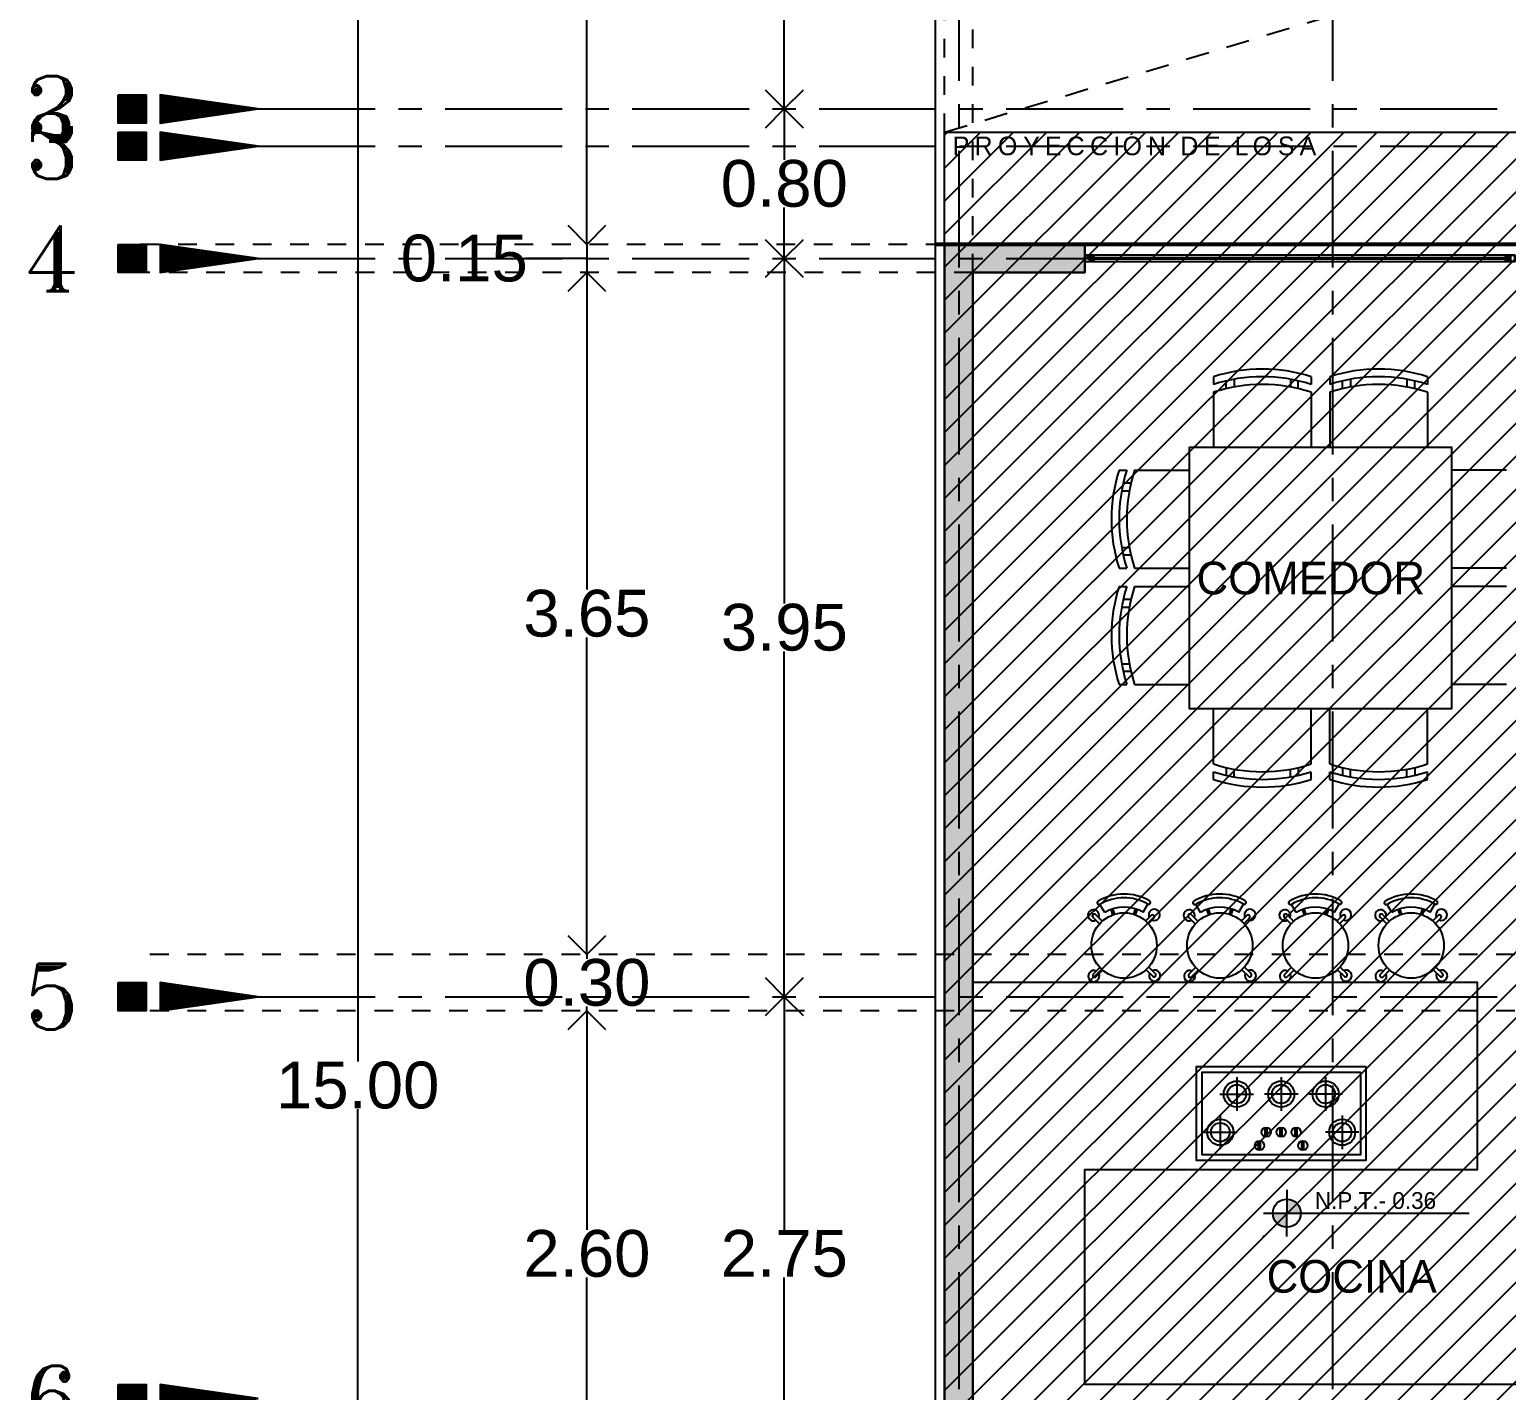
# Model space of a CAD drawing. Header units: metres. Extents: x -58 to 722, y -1100 to 345.
# Drawn here: x 49.67 to 57.57, y -488.32 to -481.04 of the extents above; entities that cross this region are included whole.
import ezdxf
from ezdxf.enums import TextEntityAlignment as Align

# ---------------------------------------------------------------- set-up
doc = ezdxf.new("R2010")
doc.units = ezdxf.units.M
doc.header["$MEASUREMENT"] = 0
for name, pattern in [('ACAD_ISO07W100', [3, 0, -3]), ('CENTER2', [1.125, 0.75, -0.125, 0.125, -0.125]), ('CENTERX2', [4, 2.5, -0.5, 0.5, -0.5]), ('HIDDEN2', [0.1875, 0.125, -0.0625])]:
    doc.linetypes.add(name, pattern=pattern)
doc.layers.get('0').update_dxf_attribs({"color": 255})
doc.layers.get('DEFPOINTS').update_dxf_attribs({"color": 250})
for name, color, linetype in [('A-CANCELERÍA', 4, 'Continuous'), ('A-INDICADORES', 149, 'Continuous'), ('A-MOBILIARIO SANITARIO', 124, 'Continuous'), ('A-TEXTOS', 131, 'Continuous'), ('FSR_ARQ_001TERRENO', 8, 'Continuous'), ('FSR_ARQ_003RELLENODEMUROS', 251, 'Continuous'), ('FSR_ARQ_007PROYECCIONES', 200, 'HIDDEN2'), ('FSR_ARQ_008MOBILIARIO', 115, 'Continuous'), ('FSR_ARQ_009ESCALERA', 40, 'Continuous'), ('FSR_ARQ_011MOBILIARIOSANI', 124, 'Continuous'), ('FSR_ARQ_014TEXTOS', 142, 'Continuous'), ('FSR_ARQ_015COTAS', 125, 'Continuous'), ('FSR_ARQ_016EJES', 135, 'CENTER2'), ('FSR_ARQ_017EJESTEXT', 135, 'Continuous'), ('FSR_ARQ_022AREAS', 110, 'Continuous'), ('FSR_ARQ_025RESTRI', 140, 'Continuous'), ('MOBILIARIO', 125, 'Continuous')]:
    doc.layers.add(name, color=color, linetype=linetype)
doc.layers.add('FSR_ARQ_002MURO', color=150, linetype='Continuous', lineweight=30)
doc.layers.add('FSR_ARQ_013VENTANAS', color=4, linetype='Continuous', lineweight=5)
doc.styles.add('ESPACIOS', font='GOTHIC.TTF')
doc.styles.add('ROMANT', font='romant.shx')
doc.styles.add('style1', font='arial.ttf')
doc.linetypes.add('ZIGZAG', pattern='A,0.00254,-5.08,[131,ltypeshp.shx,S=5.08,R=0,X=-5.08,Y=0],-10.16,[131,ltypeshp.shx,S=5.08,R=180,X=5.08,Y=0],-5.08', length=20.32254)
doc.dimstyles.new('PP_PACO', dxfattribs={"dimtxt": 0.18, "dimasz": 0.075, "dimexe": 0.075, "dimexo": 0, "dimgap": 0, "dimtad": 0, "dimtih": 1, "dimtoh": 1, "dimzin": 1, "dimdsep": 46, "dimtxsty": 'style1', "dimcen": 0.15, "dimse1": 1, "dimse2": 1, "dimclrd": 256, "dimclre": 256, "dimadec": 0, "dimazin": 0, "dimtfac": 1, "dimtmove": 0, "dimatfit": 3, "dimfxl": 0.075, "dimarcsym": 0})

# ---------------------------------------------------------------- blocks, each defined once
blk = doc.blocks.new('parrilla')
at = {"layer": 'A-MOBILIARIO SANITARIO', "color": 252, "linetype": 'Continuous'}
for p, q in [((-0.3500000000000227, 0.4159288155406102), (-0.3500000000000227, 0.2359288155406034)), ((-0.2599999999999909, 0.3259288155406352), (-0.4399999999999977, 0.3259288155406352)), ((-0.1461605740100822, 0.3275166976107471), (-0.1461605740100822, 0.1475166976107971)), ((-0.05616057401007879, 0.2375166976107721), (-0.2361605740100856, 0.2375166976107721)), ((-0.1461605740100822, -0.08999999999997499), (-0.1461605740100822, 0.08999999999997499)), ((-0.05616057401007879, 0), (-0.2361605740100856, 0)), ((-0.1461605740100822, -0.3275166976107471), (-0.1461605740100822, -0.1475166976107403)), ((-0.3500000000000227, -0.4159288155406102), (-0.3500000000000227, -0.2359288155406034)), ((-0.05616057401007879, -0.2375166976107721), (-0.2361605740100856, -0.2375166976107721)), ((-0.2599999999999909, -0.3259288155406352), (-0.4399999999999977, -0.3259288155406352))]:
    blk.add_line(p, q, dxfattribs=at)
at = {"layer": 'A-MOBILIARIO SANITARIO', "linetype": 'Continuous', "ltscale": 0.03}
for p, q in [((-0.4459794784400515, 0.1209159390453465), (-0.3969896835843656, 0.1209159390453465)), ((-0.4459794784400515, 0.1109159390453556), (-0.3969896835843656, 0.1109159390453556)), ((-0.3744948974278373, 0.08499999999997954), (-0.3255051025721798, 0.08499999999997954)), ((-0.3744948974278373, 0.07499999999998863), (-0.3255051025721798, 0.07499999999998863)), ((-0.3744948974278373, 0.004999999999995453), (-0.3255051025721798, 0.004999999999995453)), ((-0.3744948974278373, -0.004999999999995453), (-0.3255051025721798, -0.004999999999995453)), ((-0.3744948974278373, -0.07499999999998863), (-0.3255051025721798, -0.07499999999998863)), ((-0.4459794784400515, -0.1109159390453556), (-0.3969896835843656, -0.1109159390453556)), ((-0.4459794784400515, -0.1209159390453465), (-0.3969896835843656, -0.1209159390453465)), ((-0.3744948974278373, -0.08499999999997954), (-0.3255051025721798, -0.08499999999997954))]:
    blk.add_line(p, q, dxfattribs=at)
for points in [[(0, -0.4549999999999841), (0, 0.4549999999999841), (-0.5, 0.4549999999999841), (-0.5, -0.4549999999999841)], [(-0.03000000000000114, -0.4250000000000114), (-0.03000000000000114, 0.4250000000000114), (-0.4699999999999989, 0.4250000000000114), (-0.4699999999999989, -0.4250000000000114)]]:
    blk.add_lwpolyline(points, close=True, dxfattribs=at)
for centre, radius in [((-0.3500000000000227, 0.3259288155406352), 0.07), ((-0.1461605740100822, 0.2375166976107721), 0.07), ((-0.4214845810122085, 0.115915939045351), 0.025), ((-0.3500000000000227, 0.07999999999998408), 0.025), ((-0.3500000000000227, 0), 0.025), ((-0.1461605740100822, 0), 0.07), ((-0.3500000000000227, -0.07999999999998408), 0.025), ((-0.4214845810122085, -0.115915939045351), 0.025), ((-0.1461605740100822, -0.2375166976107721), 0.07), ((-0.3500000000000227, -0.3259288155406352), 0.07)]:
    blk.add_circle(centre, radius, dxfattribs=at)
at = {"layer": 'A-MOBILIARIO SANITARIO', "linetype": 'ZIGZAG', "ltscale": 0.001}
for centre in [(-0.3500000000000227, 0.3259288155406352), (-0.1461605740100822, 0.2375166976107721), (-0.1461605740100822, 0), (-0.1461605740100822, -0.2375166976107721), (-0.3500000000000227, -0.3259288155406352)]:
    blk.add_circle(centre, 0.05, dxfattribs=at)
blk = doc.blocks.new('*U41')
at = {"layer": 'A-CANCELERÍA'}
for points in [[(-1.013167327812425e-11, -0.01750000015474436), (0.04999999980488693, -0.0175000001665678), (0.04999999978600423, -0.008000115289211254), (0.02199994735519264, -0.007999890032271043), (0.02200048826324746, 0.007999931835910504), (0.05000000019363596, 0.007999931832613586), (0.04999999982321841, 0.01749999999796832), (8.42718256288677e-12, 0.0175000000102465)], [(4.320210855723872e-12, 0.01750000000424904), (2.299999999987667, 0.01750000008119888), (2.300000000000514, -0.01749999974835613), (-8.469669410260394e-12, -0.01750000016619594)], [(2.274999782179252, 0.005000069202483573), (0.0250002176272423, 0.004999930876370511), (0.02500021762366105, -0.005000002699437119), (2.274999782175501, -0.004999997221708795)], [(2.300000000000514, -0.01749999990864036), (2.250000000000286, -0.01749999992046379), (2.249999999990997, -0.0080001098899907), (2.278000052421808, -0.007999884633050488), (2.277999512308428, 0.008000068253950263), (2.250000000378039, 0.008000068250653344), (2.249999999983531, 0.01750000007520142), (2.299999999983532, 0.0175000000874796)]]:
    blk.add_lwpolyline(points, close=True, dxfattribs=at)
blk = doc.blocks.new('SILLA-BAR')
at = {"layer": 'MOBILIARIO', "color": 0, "linetype": 'ByBlock'}
for p, q in [((-0.1518707454405899, 0.1660128810644466), (-0.11647042319413, 0.1306125588179583)), ((-0.1518707454406467, 0.1660128810644181), (-0.11647042319413, 0.1306125588179583)), ((-0.1024999999999636, 0.1775352077758185), (-0.127499999999884, 0.2208364779651077)), ((-0.1024999999999636, 0.177535207775847), (-0.1274999999999693, 0.2208364779651362)), ((-0.0705042597904253, 0.1924945436926322), (-0.06018656323567484, 0.1643246104692793)), ((-0.0705042597904253, 0.1924945436925753), (-0.06018656323567484, 0.1643246104692224)), ((-0.06111428204934555, 0.1959337758774637), (-0.05079658549465194, 0.1677638426541392)), ((-0.06111428204934555, 0.1959337758774353), (-0.05079658549465194, 0.1677638426541392)), ((0.06111428204957292, 0.1959337758774353), (0.05079658549476562, 0.1677638426541392)), ((0.06111428204948766, 0.1959337758774637), (0.05079658549479404, 0.1677638426541677)), ((0.07050425979065267, 0.1924945436925753), (0.06018656323590221, 0.1643246104692793)), ((0.07050425979059582, 0.1924945436925185), (0.06018656323590221, 0.1643246104692224)), ((0.1025000000000773, 0.177535207775847), (0.1275000000000546, 0.2208364779650509)), ((0.1025000000000773, 0.1775352077757901), (0.1275000000000546, 0.2208364779650509)), ((0.1451100261945157, 0.1592521618182303), (0.1164704231943006, 0.1306125588179583)), ((0.1451100261944589, 0.1592521618181735), (0.1164704231943006, 0.1306125588179583)), ((-0.1660128810642902, 0.1518707454407746), (-0.1306125588178588, 0.1164704231942295)), ((-0.1660128810643187, 0.1518707454406325), (-0.1306125588178588, 0.1164704231941727)), ((0.1592521618182445, 0.1451100261945015), (0.1306125588180294, 0.1164704231942295)), ((0.1592521618181877, 0.1451100261945015), (0.1306125588179725, 0.1164704231942295)), ((-0.130612558817802, -0.1164704231941442), (-0.1660128810642618, -0.1518707454406041)), ((-0.130612558817802, -0.1164704231941442), (-0.1660128810642618, -0.1518707454406041)), ((-0.1164704231940732, -0.130612558817873), (-0.151870745440533, -0.1660128810643329)), ((-0.11647042319413, -0.130612558817873), (-0.151870745440533, -0.1660128810643329)), ((0.1164704231943006, -0.1306125588178162), (0.1518707454407604, -0.1660128810643329)), ((0.1164704231942437, -0.130612558817873), (0.1518707454407036, -0.1660128810643897)), ((0.1306125588179725, -0.1164704231941442), (0.166012881064546, -0.1518707454406041)), ((0.1306125588179725, -0.1164704231941442), (0.1660128810644323, -0.1518707454406609))]:
    blk.add_line(p, q, dxfattribs=at)
for centre in [(0, 0), (0, 4.263256414560601e-14)]:
    blk.add_circle(centre, 0.175, dxfattribs=at)
for centre, radius, start, end in [((-0.1324999999999648, 0.2294967320029002), 0.01000000000000379, 120.000000000001, 300.0000000000032), ((-0.1324999999999932, 0.229496732002886), 0.01000000000000379, 120.000000000001, 300.0000000000032), ((0, 0), 0.275, 59.99999999999987, 120), ((0, 4.263256414560601e-14), 0.275, 59.99999999999987, 120), ((0, 0), 0.255, 59.99999999999987, 120), ((0, 4.263256414560601e-14), 0.255, 59.99999999999987, 120), ((0.13250000000005, 0.229496732002886), 0.01000000000000379, 239.9999999999969, 59.99999999999899), ((0.13250000000005, 0.229496732002886), 0.01000000000000379, 239.9999999999968, 59.99999999999899), ((-0.1589418132524543, 0.1589418132526248), 0.009999999999998474, 45, 225.0000000000001), ((-0.1589418132525111, 0.1589418132525537), 0.009999999999998474, 45, 225), ((0, 0), 0.205, 59.99999999999987, 120), ((0, 4.263256414560601e-14), 0.205, 59.99999999999987, 120), ((0.1521810940063233, 0.1521810940063659), 0.009999999999988424, 315.0000000000577, 135.0000000000576), ((0.152181094006238, 0.1521810940063517), 0.009999999999988424, 315.0000000000577, 135.0000000000576), ((-0.1589418132524543, -0.1589418132524543), 0.009999999999998474, 135, 315), ((-0.1589418132525111, -0.1589418132525253), 0.009999999999998474, 135, 315), ((0.158941813252568, -0.1589418132524543), 0.0100000000000035, 225.0000000000001, 45), ((0.1589418132525111, -0.1589418132525537), 0.0100000000000035, 225, 45)]:
    blk.add_arc(centre, radius, start, end, dxfattribs=at)
at = {"layer": 'MOBILIARIO'}
for centre, start, end in [((-0.1626345596728811, 0.1626345596729237), 334.4712206344063, 295.5287793654722), ((0.1626345596729095, 0.1626345596728811), 244.4712206343574, 205.5287793654722), ((-0.1626345596728811, -0.1626345596729806), 64.47122063452774, 25.52877936549679), ((0.1626345596729095, -0.1626345596728811), 154.4712206345277, 115.5287793655329)]:
    blk.add_arc(centre, 0.03000000000000701, start, end, dxfattribs=at)
blk = doc.blocks.new('Di-p0102')
at = {"const_width": 0.2}
blk.add_lwpolyline([(-0.8000000000000007, 0), (-1, 0)], dxfattribs=at)
for points in [[(-1, 0.09999999999999964), (-0.8000000000000007, 0.09999999999999964), (-0.8000000000000007, -0.0999999999999997), (-1, -0.0999999999999997)], [(0, 0), (-0.7000000000000011, 0.09999999999999964), (-0.7000000000000011, -0.0999999999999997)]]:
    blk.add_lwpolyline(points, close=True)
blk.add_lwpolyline([(0, 0, 0, 0.2, 0), (-0.7000000000000011, 0, 0.2, 0.2, 0)], format="xyseb")
at = {"style": 'ROMANT'}
blk.add_attdef('A', text='', height=0.6, dxfattribs=at).set_placement((-1.3, 0), align=Align.MIDDLE_RIGHT)
blk = doc.blocks.new('_Open90')
at = {"color": 0, "linetype": 'ByBlock', "lineweight": -2}
for p, q in [((-0.5, 0.5), (0, 0)), ((0, 0), (-1, 0)), ((0, 0), (-0.5, -0.5))]:
    blk.add_line(p, q, dxfattribs=at)
blk = doc.blocks.new('*D385')
at = {"layer": 'DEFPOINTS', "color": 0, "ltscale": 0.01, "transparency": 16777216}
for p in [(53.92673471146023, -481.4623484220971), (53.70432803232399, -482.2615484220989), (53.92673471146023, -482.2615484220989)]:
    blk.add_point(p, dxfattribs=at)
at = {"layer": 'FSR_ARQ_015COTAS', "lineweight": -2, "ltscale": 0.01, "transparency": 16777216}
for p, q in [((53.70432803232399, -481.6623484220971), (53.70432803232399, -481.7343051751677)), ((53.70432803232399, -482.061548422099), (53.70432803232399, -481.9895916690285))]:
    blk.add_line(p, q, dxfattribs=at)
at = {"layer": 'FSR_ARQ_015COTAS', "lineweight": -2, "ltscale": 0.01, "transparency": 16777216, "xscale": 0.2, "yscale": 0.2, "zscale": 0.2}
for p, rotation in [((53.70432803232399, -481.4623484220971), 90), ((53.70432803232399, -482.2615484220989), 270)]:
    blk.add_blockref('_Open90', p, dxfattribs=dict(at, rotation=rotation))
at = {"layer": 'FSR_ARQ_015COTAS', "color": 0, "ltscale": 0.01, "transparency": 16777216, "insert": (53.70432803232384, -481.861948422098), "char_height": 0.25, "attachment_point": 5, "style": 'style1'}
blk.add_mtext('0.80', dxfattribs=at)
blk = doc.blocks.new('*D386')
at = {"layer": 'DEFPOINTS', "color": 0, "ltscale": 0.005, "transparency": 16777216}
for p in [(53.92673471146023, -482.2615484220989), (53.70432803232404, -486.2115484220988), (53.86057289462465, -486.2115484220988)]:
    blk.add_point(p, dxfattribs=at)
at = {"layer": 'FSR_ARQ_015COTAS', "lineweight": -2, "ltscale": 0.005, "transparency": 16777216}
for p, q in [((53.70432803232404, -482.4615484220989), (53.70432803232404, -484.1088199091384)), ((53.70432803232404, -486.0115484220988), (53.70432803232404, -484.3642769350593))]:
    blk.add_line(p, q, dxfattribs=at)
at = {"layer": 'FSR_ARQ_015COTAS', "lineweight": -2, "ltscale": 0.005, "transparency": 16777216, "xscale": 0.2, "yscale": 0.2, "zscale": 0.2}
for p, rotation in [((53.70432803232404, -482.2615484220989), 90), ((53.70432803232404, -486.2115484220988), 270)]:
    blk.add_blockref('_Open90', p, dxfattribs=dict(at, rotation=rotation))
at = {"layer": 'FSR_ARQ_015COTAS', "color": 0, "ltscale": 0.005, "transparency": 16777216, "insert": (53.70432803232389, -484.2365484220987), "char_height": 0.25, "attachment_point": 5, "style": 'style1'}
blk.add_mtext('3.95', dxfattribs=at)
blk = doc.blocks.new('*D387')
at = {"layer": 'DEFPOINTS', "color": 0, "ltscale": 0.005, "transparency": 16777216}
for p in [(53.86057289462465, -486.2115484220988), (53.7043280323241, -488.9615484220913), (53.80534555841101, -488.9615484220913)]:
    blk.add_point(p, dxfattribs=at)
at = {"layer": 'FSR_ARQ_015COTAS', "lineweight": -2, "ltscale": 0.005, "transparency": 16777216}
for p, q in [((53.7043280323241, -486.4115484220988), (53.7043280323241, -487.4589051751647)), ((53.7043280323241, -488.7615484220913), (53.7043280323241, -487.7141916690255))]:
    blk.add_line(p, q, dxfattribs=at)
at = {"layer": 'FSR_ARQ_015COTAS', "lineweight": -2, "ltscale": 0.005, "transparency": 16777216, "xscale": 0.2, "yscale": 0.2, "zscale": 0.2}
for p, rotation in [((53.7043280323241, -486.2115484220988), 90), ((53.7043280323241, -488.9615484220913), 270)]:
    blk.add_blockref('_Open90', p, dxfattribs=dict(at, rotation=rotation))
at = {"layer": 'FSR_ARQ_015COTAS', "color": 0, "ltscale": 0.005, "transparency": 16777216, "insert": (53.70432803232395, -487.5865484220949), "char_height": 0.25, "attachment_point": 5, "style": 'style1'}
blk.add_mtext('2.75', dxfattribs=at)
blk = doc.blocks.new('*D450')
at = {"layer": 'DEFPOINTS', "color": 0, "ltscale": 0.005, "transparency": 16777216}
for p in [(53.70432803232404, -479.3110490120491), (53.89745788586576, -479.3110490120491), (53.92673471146023, -481.4623484220971)]:
    blk.add_point(p, dxfattribs=at)
at = {"layer": 'FSR_ARQ_015COTAS', "lineweight": -2, "ltscale": 0.005, "transparency": 16777216}
for p, q in [((53.70432803232404, -479.5110490120491), (53.70432803232404, -480.2590554701428)), ((53.70432803232404, -481.2623484220971), (53.70432803232404, -480.5143419640036))]:
    blk.add_line(p, q, dxfattribs=at)
at = {"layer": 'FSR_ARQ_015COTAS', "lineweight": -2, "ltscale": 0.005, "transparency": 16777216, "xscale": 0.2, "yscale": 0.2, "zscale": 0.2}
for p, rotation in [((53.70432803232404, -479.3110490120491), 90), ((53.70432803232404, -481.4623484220971), 270)]:
    blk.add_blockref('_Open90', p, dxfattribs=dict(at, rotation=rotation))
at = {"layer": 'FSR_ARQ_015COTAS', "color": 0, "ltscale": 0.005, "transparency": 16777216, "insert": (53.70432803232389, -480.386698717073), "char_height": 0.25, "attachment_point": 5, "style": 'style1'}
blk.add_mtext('2.15', dxfattribs=at)
blk = doc.blocks.new('*D451')
at = {"layer": 'DEFPOINTS', "color": 0, "ltscale": 0.005, "transparency": 16777216}
for p in [(52.92127474012719, -479.3110490120491), (52.64849392668722, -482.1865484220989), (52.92127474012719, -482.1865484220989)]:
    blk.add_point(p, dxfattribs=at)
at = {"layer": 'FSR_ARQ_015COTAS', "lineweight": -2, "ltscale": 0.005, "transparency": 16777216}
for p, q in [((52.64849392668722, -479.5110490120491), (52.64849392668722, -480.6211554701436)), ((52.64849392668722, -481.9865484220989), (52.64849392668722, -480.8764419640044))]:
    blk.add_line(p, q, dxfattribs=at)
at = {"layer": 'FSR_ARQ_015COTAS', "lineweight": -2, "ltscale": 0.005, "transparency": 16777216, "xscale": 0.2, "yscale": 0.2, "zscale": 0.2}
for p, rotation in [((52.64849392668722, -479.3110490120491), 90), ((52.64849392668722, -482.1865484220989), 270)]:
    blk.add_blockref('_Open90', p, dxfattribs=dict(at, rotation=rotation))
at = {"layer": 'FSR_ARQ_015COTAS', "color": 0, "ltscale": 0.005, "transparency": 16777216, "insert": (52.64849392668707, -480.7487987170739), "char_height": 0.25, "attachment_point": 5, "style": 'style1'}
blk.add_mtext('2.88', dxfattribs=at)
blk = doc.blocks.new('*D452')
at = {"layer": 'DEFPOINTS', "color": 0, "ltscale": 0.005, "transparency": 16777216}
for p in [(52.92127474012719, -482.1865484220989), (52.64849392668728, -482.336548422099), (52.73622589463699, -482.336548422099)]:
    blk.add_point(p, dxfattribs=at)
at = {"layer": 'FSR_ARQ_015COTAS', "lineweight": -2, "ltscale": 0.005, "transparency": 16777216}
for p, q in [((52.64849392668728, -481.9865484220989), (52.64849392668728, -481.7865484220989)), ((52.64849392668728, -482.1865484220989), (52.64849392668728, -482.336548422099)), ((52.64849392668728, -482.1865484220989), (52.64849392668728, -482.336548422099)), ((52.64849392668728, -482.2615484220989), (52.31820743282643, -482.2615484220989)), ((52.64849392668728, -482.536548422099), (52.64849392668728, -482.736548422099))]:
    blk.add_line(p, q, dxfattribs=at)
at = {"layer": 'FSR_ARQ_015COTAS', "lineweight": -2, "ltscale": 0.005, "transparency": 16777216, "xscale": 0.2, "yscale": 0.2, "zscale": 0.2}
for p, rotation in [((52.64849392668728, -482.1865484220989), 270), ((52.64849392668728, -482.336548422099), 90)]:
    blk.add_blockref('_Open90', p, dxfattribs=dict(at, rotation=rotation))
at = {"layer": 'FSR_ARQ_015COTAS', "color": 0, "ltscale": 0.005, "transparency": 16777216, "insert": (51.99257646420418, -482.2615484220988), "char_height": 0.25, "attachment_point": 5, "style": 'style1'}
blk.add_mtext('0.15', dxfattribs=at)
blk = doc.blocks.new('*D453')
at = {"layer": 'DEFPOINTS', "color": 0, "ltscale": 0.005, "transparency": 16777216}
for p in [(52.73622589463699, -482.336548422099), (52.64849392668734, -485.986548422099), (53.06598093428752, -485.986548422099)]:
    blk.add_point(p, dxfattribs=at)
at = {"layer": 'FSR_ARQ_015COTAS', "lineweight": -2, "ltscale": 0.005, "transparency": 16777216}
for p, q in [((52.64849392668734, -482.536548422099), (52.64849392668734, -484.0338199091385)), ((52.64849392668734, -485.786548422099), (52.64849392668734, -484.2892769350594))]:
    blk.add_line(p, q, dxfattribs=at)
at = {"layer": 'FSR_ARQ_015COTAS', "lineweight": -2, "ltscale": 0.005, "transparency": 16777216, "xscale": 0.2, "yscale": 0.2, "zscale": 0.2}
for p, rotation in [((52.64849392668734, -482.336548422099), 90), ((52.64849392668734, -485.986548422099), 270)]:
    blk.add_blockref('_Open90', p, dxfattribs=dict(at, rotation=rotation))
at = {"layer": 'FSR_ARQ_015COTAS', "color": 0, "ltscale": 0.005, "transparency": 16777216, "insert": (52.64849392668719, -484.1615484220989), "char_height": 0.25, "attachment_point": 5, "style": 'style1'}
blk.add_mtext('3.65', dxfattribs=at)
blk = doc.blocks.new('*D454')
at = {"layer": 'DEFPOINTS', "color": 0, "ltscale": 0.005, "transparency": 16777216}
for p in [(53.06598093428752, -485.986548422099), (52.64849392668739, -486.2865484220989), (53.03248136332301, -486.2865484220989)]:
    blk.add_point(p, dxfattribs=at)
at = {"layer": 'FSR_ARQ_015COTAS', "lineweight": -2, "ltscale": 0.005, "transparency": 16777216}
for p, q in [((52.64849392668739, -485.786548422099), (52.64849392668739, -485.586548422099)), ((52.64849392668739, -485.986548422099), (52.64849392668739, -486.0088199091385)), ((52.64849392668739, -486.2865484220989), (52.64849392668739, -486.2642769350594)), ((52.64849392668739, -486.4865484220989), (52.64849392668739, -486.6865484220989))]:
    blk.add_line(p, q, dxfattribs=at)
at = {"layer": 'FSR_ARQ_015COTAS', "lineweight": -2, "ltscale": 0.005, "transparency": 16777216, "xscale": 0.2, "yscale": 0.2, "zscale": 0.2}
for p, rotation in [((52.64849392668739, -485.986548422099), 270), ((52.64849392668739, -486.2865484220989), 90)]:
    blk.add_blockref('_Open90', p, dxfattribs=dict(at, rotation=rotation))
at = {"layer": 'FSR_ARQ_015COTAS', "color": 0, "ltscale": 0.005, "transparency": 16777216, "insert": (52.64849392668724, -486.1365484220988), "char_height": 0.25, "attachment_point": 5, "style": 'style1'}
blk.add_mtext('0.30', dxfattribs=at)
blk = doc.blocks.new('*D455')
at = {"layer": 'DEFPOINTS', "color": 0, "ltscale": 0.005, "transparency": 16777216}
for p in [(53.03248136332301, -486.2865484220989), (52.64849392668745, -488.8865484220903), (53.19724723980258, -488.8865484220903)]:
    blk.add_point(p, dxfattribs=at)
at = {"layer": 'FSR_ARQ_015COTAS', "lineweight": -2, "ltscale": 0.005, "transparency": 16777216}
for p, q in [((52.64849392668745, -486.4865484220989), (52.64849392668745, -487.4589051751642)), ((52.64849392668745, -488.6865484220903), (52.64849392668745, -487.714191669025))]:
    blk.add_line(p, q, dxfattribs=at)
at = {"layer": 'FSR_ARQ_015COTAS', "lineweight": -2, "ltscale": 0.005, "transparency": 16777216, "xscale": 0.2, "yscale": 0.2, "zscale": 0.2}
for p, rotation in [((52.64849392668745, -486.2865484220989), 90), ((52.64849392668745, -488.8865484220903), 270)]:
    blk.add_blockref('_Open90', p, dxfattribs=dict(at, rotation=rotation))
at = {"layer": 'FSR_ARQ_015COTAS', "color": 0, "ltscale": 0.005, "transparency": 16777216, "insert": (52.6484939266873, -487.5865484220945), "char_height": 0.25, "attachment_point": 5, "style": 'style1'}
blk.add_mtext('2.60', dxfattribs=at)
blk = doc.blocks.new('*D458')
at = {"layer": 'DEFPOINTS', "color": 0, "ltscale": 0.005, "transparency": 16777216}
for p in [(54.51187082113168, -479.1860490120491), (51.42280103783034, -494.1860490120491), (54.51187082113168, -494.1860490120491)]:
    blk.add_point(p, dxfattribs=at)
at = {"layer": 'FSR_ARQ_015COTAS', "lineweight": -2, "ltscale": 0.005, "transparency": 16777216}
for p, q in [((51.42280103783034, -479.3860490120491), (51.42280103783034, -486.5584057651187)), ((51.42280103783034, -493.9860490120491), (51.42280103783034, -486.8136922589795))]:
    blk.add_line(p, q, dxfattribs=at)
at = {"layer": 'FSR_ARQ_015COTAS', "lineweight": -2, "ltscale": 0.005, "transparency": 16777216, "xscale": 0.2, "yscale": 0.2, "zscale": 0.2}
for p, rotation in [((51.42280103783034, -479.1860490120491), 90), ((51.42280103783034, -494.1860490120491), 270)]:
    blk.add_blockref('_Open90', p, dxfattribs=dict(at, rotation=rotation))
at = {"layer": 'FSR_ARQ_015COTAS', "color": 0, "ltscale": 0.005, "transparency": 16777216, "insert": (51.42280103783019, -486.686049012049), "char_height": 0.25, "attachment_point": 5, "style": 'style1'}
blk.add_mtext('15.00', dxfattribs=at)
blk = doc.blocks.new('ARP-NPT')
h = blk.add_hatch(color=256)
edge = h.paths.add_edge_path()
edge.add_ellipse((4.547473508864641e-13, 0), major_axis=(0.0530330085889924, 0.05303300858899069), ratio=0.9999999999999806, start_angle=314.99999999999943, end_angle=405.00000000000057, ccw=False)
edge.add_line((0.07500000009332553, 0), (-1.256356130241443e-13, 1.186550859046596e-15))
edge.add_line((4.547473508864641e-13, 0), (4.559339017455107e-13, 0.07500000009345113))
edge = h.paths.add_edge_path()
edge.add_line((-0.07500000009360974, 0), (-1.585814812798958e-13, -1.186550859046596e-15))
edge.add_line((4.547473508864641e-13, 0), (4.535608000274175e-13, -0.07500000009345113))
edge.add_ellipse((4.547473508864641e-13, 0), major_axis=(0.0530330085889924, 0.05303300858899069), ratio=0.9999999999999806, start_angle=134.9999999999994, end_angle=225.0000000000006, ccw=False)
for p, q in [((4.547473508864641e-13, 0.125), (4.547473508864641e-13, 0)), ((-0.1249999999995453, 0), (0.9750000000004775, 0)), ((1.023181539494544e-12, -0.125), (4.547473508864641e-13, 0))]:
    blk.add_line(p, q)
blk.add_circle((4.547473508864641e-13, 0), 0.075)
blk.add_point((-0.1249999999995453, -0.125))
at = {"layer": 'A-TEXTOS', "style": 'ESPACIOS'}
blk.add_attdef('N.P.T.', text='', height=0.09, dxfattribs=at).set_placement((0.4740896149224341, 0.02276895428546766), align=Align.CENTER)

msp = doc.modelspace()

# ---------------------------------------------------------------- hatches: boundary and pattern name
at = {"layer": 'FSR_ARQ_003RELLENODEMUROS', "ltscale": 5}
h = msp.add_hatch(dxfattribs=at)
h.set_pattern_fill('DOTS', color=256, scale=0.25)
h.set_pattern_definition([(0, (159.7454407323249, -440.0409677368947), (0.0078125, 0.015625), [0, -0.015625])])
h.paths.add_polyline_path([(54.71187082113126, -489.03654842209), (55.31187082113158, -489.03654842209), (55.31187082113158, -488.8865484220901), (54.71187082113157, -488.8865484220901), (54.71187082113147, -482.3365484220987), (55.31187082113146, -482.3365484220987), (55.31187082113146, -482.1865484220987), (54.56187082113161, -482.1865484220987), (54.56187082113161, -494.1860490120489), (54.71187082113158, -494.1860490120489)])
at = {"layer": 'FSR_ARQ_022AREAS', "ltscale": 0.005}
h = msp.add_hatch(dxfattribs=at)
h.set_pattern_fill('ANSI31', color=256)
h.set_pattern_definition([(45, (0, 0), (-0.08838834764831845, 0.08838834764831845), [])])
h.paths.add_polyline_path([(62.46187082113144, -492.6865484220978), (60.11187082113176, -492.6865484220978), (60.11187082113187, -493.2865484220977), (54.56187082113172, -493.2865484220977), (54.56187082113161, -481.5865484220987), (62.46187082113158, -481.5865484220987)])

# ---------------------------------------------------------------- linework, layer by layer
at = {"layer": 'DEFPOINTS', "linetype": 'ACAD_ISO07W100', "ltscale": 0.005}
for p, q in [((54.56187082113161, -482.1865484220987), (54.56187082113161, -476.6860490120489)), ((54.71187082113147, -482.3365484220987), (54.71187082113147, -476.6860490120489)), ((54.56187082113161, -482.1865484220987), (50.24611966561224, -482.1865484220987)), ((54.71187082113147, -482.3365484220987), (50.24611966561224, -482.3365484220987)), ((58.81187082113195, -485.9865484220987), (50.24611966561224, -485.9865484220987)), ((58.8118708211319, -486.2865484220987), (50.24611966561224, -486.2865484220987))]:
    msp.add_line(p, q, dxfattribs=at)
at = {"layer": 'FSR_ARQ_001TERRENO', "const_width": 0.01}
msp.add_lwpolyline([(54.51187082113165, -494.1860490120489), (54.51187082113165, -479.1860490120489), (62.51187082113165, -479.1860490120489), (62.51187082113165, -494.1860490120489)], close=True, dxfattribs=at)
at = {"layer": 'FSR_ARQ_002MURO'}
msp.add_lwpolyline([(55.31187082113159, -488.8865484220914), (54.71187082113157, -488.8865484220901), (54.71187082113147, -482.3365484220987), (55.31187082113146, -482.3365484220987), (55.31187082113146, -482.1865484220987), (54.56187082113161, -482.1865484220987), (54.56187082113161, -494.1860490120489), (54.71187082113158, -494.1860490120489), (54.71187082113126, -489.03654842209), (55.31187082113159, -489.0365484220915)], close=True, dxfattribs=at)
at = {"layer": 'FSR_ARQ_007PROYECCIONES'}
msp.add_line((54.56187082113161, -481.5865484220987), (62.51187082113165, -479.1860490120489), dxfattribs=at)
msp.add_lwpolyline([(54.56187082113161, -482.1865484220987), (54.56187082113161, -481.5865484220987), (62.4618708211316, -481.5865484220987), (62.4618708211316, -482.1865484220987)], dxfattribs=at)
at = {"layer": 'FSR_ARQ_008MOBILIARIO'}
for p, q in [((55.99930604954351, -482.8947661261771), (55.99930604954351, -482.9360373656901)), ((56.06809144873181, -482.9581891772193), (56.06809144873181, -482.9169179377063)), ((56.10936268824479, -482.9083720430027), (56.10936268824479, -482.9496432825156)), ((56.41201844467331, -482.9083720430027), (56.41201844467331, -482.9496432825156)), ((56.45328968418629, -482.9581891772193), (56.45328968418629, -482.9169179377063)), ((56.52207508337459, -482.8947661261771), (56.52207508337459, -482.9360373656901)), ((56.62157916277259, -482.8947661261771), (56.62157916277259, -482.9360373656901)), ((56.69036456196089, -482.9581891772193), (56.69036456196089, -482.9169179377063)), ((56.73163580147387, -482.9083720430027), (56.73163580147387, -482.9496432825156)), ((57.03429155790239, -482.9083720430027), (57.03429155790239, -482.9496432825156)), ((57.07556279741537, -482.9581891772193), (57.07556279741537, -482.9169179377063)), ((57.14434819660367, -482.8947661261771), (57.14434819660367, -482.9360373656901)), ((55.99930604954351, -482.9773086052031), (55.99930604954351, -483.2719285132768)), ((56.52207508337459, -482.9773086052031), (56.52207508337459, -483.2719285132768)), ((56.62157916277259, -482.9773086052031), (56.62157916277259, -483.2719285132768)), ((57.14434819660367, -482.9773086052031), (57.14434819660367, -483.2719285132768)), ((55.49466473597384, -483.3954090645219), (55.53593597548682, -483.3954090645219)), ((55.5772072149998, -483.3954090645219), (55.87182712307354, -483.3954090645219)), ((57.56644703114738, -483.3954090645219), (57.27182712307363, -483.3954090645219)), ((55.55808778701611, -483.4641944637102), (55.51681654750313, -483.4641944637102)), ((55.5082706527994, -483.5054657032231), (55.54954189231249, -483.5054657032231)), ((55.5082706527994, -483.8081214596517), (55.54954189231238, -483.8081214596517)), ((55.55808778701611, -483.8493926991646), (55.51681654750313, -483.8493926991646)), ((55.49466473597384, -483.9181780983529), (55.53593597548682, -483.9181780983529)), ((55.5772072149998, -483.9181780983529), (55.87182712307354, -483.9181780983529)), ((57.56644703114738, -483.9181780983529), (57.27182712307363, -483.9181780983529)), ((55.49466473597384, -484.0176821777509), (55.53593597548682, -484.0176821777509)), ((55.5772072149998, -484.0176821777509), (55.87182712307354, -484.0176821777509)), ((57.56644703114738, -484.0176821777509), (57.27182712307363, -484.0176821777509)), ((55.55808778701611, -484.0864675769392), (55.51681654750313, -484.0864675769392)), ((55.5082706527994, -484.1277388164522), (55.54954189231238, -484.1277388164522)), ((55.5082706527994, -484.4303945728807), (55.54954189231249, -484.4303945728807)), ((55.55808778701611, -484.4716658123937), (55.51681654750313, -484.4716658123937)), ((55.49466473597384, -484.540451211582), (55.53593597548682, -484.540451211582)), ((55.5772072149998, -484.540451211582), (55.87182712307354, -484.540451211582)), ((57.56644703114738, -484.540451211582), (57.27182712307363, -484.540451211582)), ((55.99930604954351, -484.9665484213506), (55.99930604954351, -484.6719285132768)), ((56.52207508337459, -484.9665484213506), (56.52207508337459, -484.6719285132768)), ((56.62157916277259, -484.9665484213506), (56.62157916277259, -484.6719285132768)), ((57.14434819660367, -484.9665484213506), (57.14434819660367, -484.6719285132768)), ((55.99930604954351, -485.0490909003765), (55.99930604954351, -485.0078196608635)), ((56.06809144873181, -484.9856678493343), (56.06809144873181, -485.0269390888473)), ((56.10936268824479, -485.0354849835509), (56.10936268824479, -484.9942137440379)), ((56.41201844467331, -485.035484983551), (56.41201844467331, -484.9942137440379)), ((56.45328968418629, -484.9856678493343), (56.45328968418629, -485.0269390888473)), ((56.52207508337459, -485.0490909003765), (56.52207508337459, -485.0078196608635)), ((56.62157916277259, -485.0490909003765), (56.62157916277259, -485.0078196608635)), ((56.69036456196089, -484.9856678493343), (56.69036456196089, -485.0269390888473)), ((56.73163580147387, -485.035484983551), (56.73163580147387, -484.9942137440379)), ((57.03429155790239, -485.0354849835509), (57.03429155790239, -484.9942137440379)), ((57.07556279741537, -484.9856678493343), (57.07556279741537, -485.0269390888473)), ((57.14434819660367, -485.0490909003765), (57.14434819660367, -485.0078196608635))]:
    msp.add_line(p, q, dxfattribs=at)
msp.add_lwpolyline([(55.87182712307354, -483.2719285132768), (57.27182712307363, -483.2719285132768), (57.27182712307363, -484.6719285132768), (55.87182712307354, -484.6719285132768)], close=True, dxfattribs=at)
msp.add_lwpolyline([(57.93095705966248, -488.28654842209), (55.31187082113154, -488.28654842209), (55.31187082113151, -487.1365484220986), (57.41187082113164, -487.1365484220986), (57.41187082113166, -486.1365484220986), (54.71187082113151, -486.1365484220986)], dxfattribs=at)
for centre, radius, start, end in [((56.26069056645905, -483.7018481433198), 0.8483532566556795, 72.05474677036791, 107.9452532296321), ((56.26069056645905, -483.7431193828328), 0.8483532566556817, 72.05474677036791, 107.9452532296321), ((56.88296367968813, -483.7018481433198), 0.8483532566556795, 72.05474677036791, 107.9452532296321), ((56.88296367968813, -483.7431193828328), 0.8483532566556817, 72.05474677036791, 107.9452532296321), ((56.26069056645905, -483.7843906223458), 0.8483532566557063, 72.05474677036791, 107.9452532296321), ((56.88296367968813, -483.7843906223458), 0.8483532566557063, 72.05474677036791, 107.9452532296321), ((56.3017467531166, -483.6567935814374), 0.8483532566556795, 162.0547467703677, 197.9452532296323), ((56.34301799262958, -483.6567935814374), 0.8483532566556817, 162.0547467703677, 197.9452532296323), ((56.38428923214256, -483.6567935814374), 0.8483532566557063, 162.0547467703677, 197.9452532296323), ((56.3017467531166, -484.2790666946665), 0.8483532566556795, 162.0547467703677, 197.9452532296323), ((56.34301799262958, -484.2790666946665), 0.8483532566556817, 162.0547467703677, 197.9452532296323), ((56.38428923214256, -484.2790666946665), 0.8483532566557063, 162.0547467703677, 197.9452532296323), ((56.26069056645905, -484.1594664042078), 0.8483532566557063, 252.0547467703679, 287.945253229632), ((56.88296367968813, -484.1594664042078), 0.8483532566557063, 252.0547467703679, 287.945253229632), ((56.26069056645905, -484.2007376437209), 0.8483532566556817, 252.0547467703679, 287.945253229632), ((56.26069056645905, -484.2420088832338), 0.8483532566556795, 252.0547467703679, 287.945253229632), ((56.88296367968813, -484.2007376437209), 0.8483532566556817, 252.0547467703679, 287.945253229632), ((56.88296367968813, -484.2420088832338), 0.8483532566556795, 252.0547467703679, 287.945253229632)]:
    msp.add_arc(centre, radius, start, end, dxfattribs=at)
at = {"layer": 'FSR_ARQ_009ESCALERA'}
msp.add_line((55.31187082113146, -482.1865484220987), (58.211870821132, -482.1865484220961), dxfattribs=at)
at = {"layer": 'FSR_ARQ_016EJES', "linetype": 'CENTERX2', "ltscale": 0.25}
for p, q in [((54.63687082113157, -476.6860490120489), (54.63687082113157, -495.8602253156561)), ((56.63687082113189, -476.6860490120489), (56.63687082113189, -495.8602253156561)), ((50.89131312764136, -481.4623484220969), (65.01187082113165, -481.4623484220969)), ((50.89131312764136, -481.6615484220987), (65.01187082113165, -481.6615484220987)), ((50.89131312764136, -482.2615484220987), (65.01187082113165, -482.2615484220987)), ((50.89131312764136, -486.2115484220985), (65.01187082113165, -486.2115484220986))]:
    msp.add_line(p, q, dxfattribs=at)
at = {"layer": 'FSR_ARQ_022AREAS', "ltscale": 0.005}
msp.add_lwpolyline([(62.46187082113144, -492.6865484220978), (60.11187082113176, -492.6865484220978), (60.11187082113187, -493.2865484220977), (54.56187082113172, -493.2865484220977), (54.56187082113161, -481.5865484220987), (62.46187082113158, -481.5865484220987), (62.46187082113202, -492.6865484220978)], dxfattribs=at)
at = {"layer": 'FSR_ARQ_025RESTRI', "linetype": 'HIDDEN2', "ltscale": 2.5, "const_width": 0.02, "flags": 128}
msp.add_lwpolyline([(54.51187082113142, -482.1865484220987), (62.51187082113165, -482.1865484220987)], dxfattribs=at)

# ---------------------------------------------------------------- block references
at = {"layer": 'A-INDICADORES'}
msp.add_blockref('ARP-NPT', (56.39189643164494, -487.3699128450433), dxfattribs=at).add_auto_attribs({'N.P.T.': 'N.P.T.- 0.36'})
at = {"layer": 'FSR_ARQ_008MOBILIARIO', "ltscale": 5, "rotation": 0.3780107994825772}
for p in [(55.52156577237086, -485.937607364338), (56.03343441608784, -485.937607364338), (56.54530305980482, -485.9376073643381), (57.0571717035218, -485.9376073643381)]:
    msp.add_blockref('SILLA-BAR', p, dxfattribs=at)
at = {"layer": 'FSR_ARQ_011MOBILIARIOSANI', "ltscale": 5, "rotation": 89.99999999999999}
msp.add_blockref('parrilla', (56.36187082113155, -486.5865484220986), dxfattribs=at)
at = {"layer": 'FSR_ARQ_013VENTANAS', "xscale": -1}
msp.add_blockref('*U41', (57.61187082113197, -482.2615484223139), dxfattribs=at)
at = {"layer": 'FSR_ARQ_017EJESTEXT', "lineweight": 0}
ref = msp.add_blockref('Di-p0102', (50.89131312764175, -481.4623484220969), dxfattribs=dict(at, xscale=0.75, yscale=0.75, zscale=0.75))
ref.add_attrib('A', '2', dxfattribs={"layer": '0', "height": 0.35, "style": 'ROMANT'}).set_placement((49.93774169907056, -481.462348422099), align=Align.MIDDLE_RIGHT)
ref = msp.add_blockref('Di-p0102', (50.89131312764175, -481.6615484220987), dxfattribs=dict(at, xscale=0.75, yscale=0.75, zscale=0.75))
ref.add_attrib('A', '3', dxfattribs={"layer": '0', "height": 0.35, "style": 'ROMANT'}).set_placement((49.93774169907056, -481.6615484221008), align=Align.MIDDLE_RIGHT)
ref = msp.add_blockref('Di-p0102', (50.89131312764175, -482.2615484220987), dxfattribs=dict(at, xscale=0.75, yscale=0.75, zscale=0.75))
ref.add_attrib('A', '4', dxfattribs={"layer": '0', "height": 0.35, "style": 'ROMANT'}).set_placement((49.93774169907056, -482.2615484221008), align=Align.MIDDLE_RIGHT)
ref = msp.add_blockref('Di-p0102', (50.89131312764175, -486.2115484220986), dxfattribs=dict(at, xscale=0.75, yscale=0.75, zscale=0.75))
ref.add_attrib('A', '5', dxfattribs={"layer": '0', "height": 0.35, "style": 'ROMANT'}).set_placement((49.93774169907056, -486.2115484221006), align=Align.MIDDLE_RIGHT)
ref = msp.add_blockref('Di-p0102', (50.89131312764181, -488.3615484220985), dxfattribs=dict(at, xscale=0.75, yscale=0.75, zscale=0.75))
ref.add_attrib('A', '6', dxfattribs={"layer": '0', "height": 0.35, "style": 'ROMANT'}).set_placement((49.93774169907061, -488.3615484221006), align=Align.MIDDLE_RIGHT)

# ---------------------------------------------------------------- texts
at = {"layer": 'FSR_ARQ_014TEXTOS', "style": 'ESPACIOS'}
for s, p in [('COMEDOR', (55.90915305775762, -484.0593036028366)), ('COCINA', (56.28402572918323, -487.7953744332372))]:
    msp.add_text(s, height=0.175, dxfattribs=at).set_placement(p)
at = {"layer": 'FSR_ARQ_014TEXTOS', "insert": (54.60529497147252, -481.6097671748955), "char_height": 0.1, "attachment_point": 1, "style": 'ESPACIOS'}
msp.add_mtext_dynamic_manual_height_columns('{\\T1.3;PROYECCIÓN DE LOSA}', width=3.17699011874447, gutter_width=0.75, heights=[0], dxfattribs=at)

# ---------------------------------------------------------------- dimensions: what is measured, and where the dimension line sits
at = {"layer": 'FSR_ARQ_015COTAS', "ltscale": 0.005}
for base, p1, p2, picture, middle in [((51.42280103783034, -494.1860490120491), (54.51187082113165, -479.1860490120489), (54.51187082113165, -494.1860490120489), '*D458', (51.42280103783019, -486.686049012049)), ((52.64849392668722, -482.1865484220989), (52.92127474012716, -479.3110490120489), (52.92127474012716, -482.1865484220987), '*D451', (52.64849392668707, -480.7487987170739)), ((53.70432803232404, -479.3110490120491), (53.9267347114602, -481.4623484220969), (53.89745788586573, -479.3110490120489), '*D450', (53.70432803232389, -480.386698717073)), ((52.64849392668728, -482.336548422099), (52.92127474012716, -482.1865484220987), (52.73622589463696, -482.3365484220988), '*D452', (52.31820743282628, -482.2615484220988)), ((53.70432803232404, -486.2115484220988), (53.92673471146021, -482.2615484220987), (53.86057289462462, -486.2115484220986), '*D386', (53.70432803232389, -484.2365484220987)), ((52.64849392668734, -485.986548422099), (52.73622589463696, -482.3365484220988), (53.0659809342875, -485.9865484220987), '*D453', (52.64849392668719, -484.1615484220989)), ((52.64849392668739, -486.2865484220989), (53.0659809342875, -485.9865484220987), (53.03248136332298, -486.2865484220987), '*D454', (52.64849392668724, -486.1365484220988)), ((53.7043280323241, -488.9615484220913), (53.86057289462462, -486.2115484220986), (53.80534555841098, -488.9615484220911), '*D387', (53.70432803232395, -487.5865484220949)), ((52.64849392668745, -488.8865484220903), (53.03248136332298, -486.2865484220987), (53.19724723980255, -488.8865484220901), '*D455', (52.6484939266873, -487.5865484220945))]:
    dim = msp.add_linear_dim(base=base, p1=p1, p2=p2, angle=90, dimstyle='PP_PACO', override={"dimtxt": 0.25, "dimasz": 0.2, "dimblk1": 'Open90', "dimblk2": 'Open90', "dimsah": 1, "dimtmove": 1, "dimfxlon": 1}, dxfattribs=at)
    dim.commit()
    dim.dimension.update_dxf_attribs({"geometry": picture, "text_midpoint": middle})
at = {"layer": 'FSR_ARQ_015COTAS', "ltscale": 0.01}
dim = msp.add_linear_dim(base=(53.70432803232399, -482.2615484220989), p1=(53.9267347114602, -481.4623484220969), p2=(53.92673471146021, -482.2615484220987), angle=90, dimstyle='PP_PACO', override={"dimtxt": 0.25, "dimasz": 0.2, "dimblk1": 'Open90', "dimblk2": 'Open90', "dimsah": 1, "dimfxlon": 1}, dxfattribs=at)
dim.commit()
dim.dimension.update_dxf_attribs({"geometry": '*D385', "text_midpoint": (53.70432803232384, -481.861948422098)})

doc.saveas('drawing.dxf')
